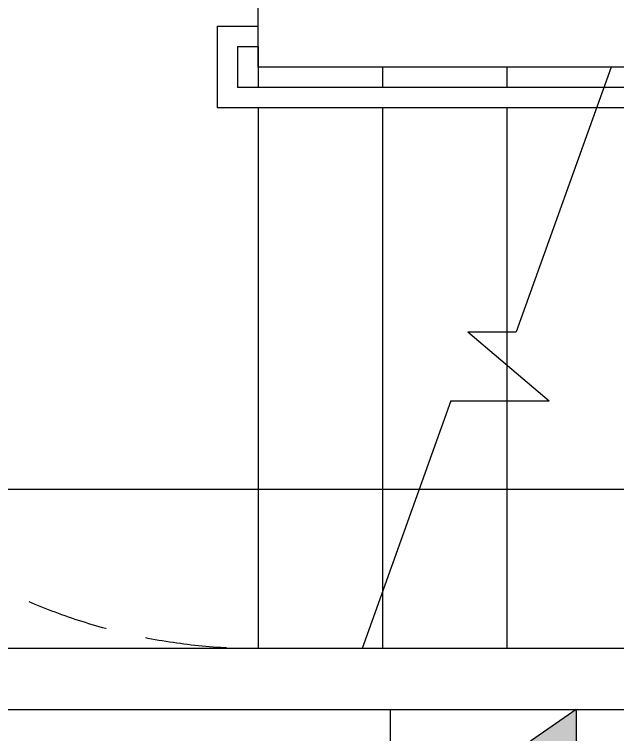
# Model space of a CAD drawing. Header units: inches. Extents: x -86493719 to 430035, y 21644 to 1519532.
# Drawn here: x 45112 to 46590, y 58168 to 59933 of the extents above; entities that cross this region are included whole.
import ezdxf

# ---------------------------------------------------------------- set-up
doc = ezdxf.new("R2010")
doc.units = ezdxf.units.IN
doc.header["$MEASUREMENT"] = 0
doc.linetypes.add('HIDDEN', pattern=[0.375, 0.25, -0.125])
for name, color, linetype in [('E-DB', 1, 'Continuous'), ('ELECT', 6, 'Continuous'), ('LIGHT', 4, 'Continuous'), ('stair', 8, 'Continuous')]:
    doc.layers.add(name, color=color, linetype=linetype)
doc.layers.add('wall', color=8, linetype='Continuous', lineweight=30)
doc.styles.add('ROMANS', font='romans.shx', dxfattribs={"width": 0.5, "height": 400})
doc.dimstyles.new('ROMANS', dxfattribs={"dimtxt": 600, "dimasz": 300, "dimexe": 0, "dimexo": 0, "dimgap": 250, "dimtad": 1, "dimdec": 0, "dimdsep": 46, "dimtxsty": 'ROMANS', "dimcen": 10, "dimdle": 150, "dimclrd": 1, "dimclre": 256, "dimclrt": 7, "dimaunit": 1, "dimadec": 0, "dimazin": 0, "dimtfac": 1, "dimtdec": 0, "dimtix": 1, "dimtofl": 0, "dimtmove": 2, "dimatfit": 3, "dimfxl": 1, "dimtolj": 1, "dimarcsym": 0})

# ---------------------------------------------------------------- blocks, each defined once
blk = doc.blocks.new('METALCLAD TYPE DISTRIBUTION BOARD (AC)')
blk.add_line((227.5, 157.5), (-227.5, -157.5))
at = {"layer": 'ELECT', "color": 7, "true_color": 0xffffff}
blk.add_lwpolyline([(-227.5, 157.5), (227.5, 157.5), (227.5, -157.5), (-227.5, -157.5)], close=True, dxfattribs=at)
at = {"layer": 'ELECT', "color": 3}
blk.add_solid([(227.5, 157.5), (227.5, -157.5), (-227.5, -157.5)], dxfattribs=at)

msp = doc.modelspace()

# ---------------------------------------------------------------- linework, layer by layer
at = {"layer": 'E-DB'}
msp.add_lwpolyline([(46033.5, 58228.6), (44284.3, 58228.6), (44284.3, 61228.6), (47709.3, 61228.6), (47709.3, 67878.6), (45709.3, 67878.6), (45709.3, 79728.6), (49709.3, 79728.6), (49709.3, 82228.6), (55557.4, 82228.6)], dxfattribs=at)
at = {"layer": 'stair'}
for p, q in [((45609.3, 59903.6), (45609.3, 59703.6)), ((45609.3, 59903.6), (45709.3, 59903.6)), ((45659.3, 59853.6), (45659.3, 59753.6)), ((45659.3, 59853.6), (45709.3, 59853.6)), ((45709.3, 59853.6), (45709.3, 59753.6)), ((46014.3, 59803.6), (46014.3, 59753.6)), ((46319.3, 59803.6), (46319.3, 59753.6)), ((46574.3, 59803.6), (46342.1, 59154.7)), ((49064.3, 59753.6), (45659.3, 59753.6)), ((49064.3, 59703.6), (45609.3, 59703.6)), ((45709.3, 59703.6), (45709.3, 58378.6)), ((46014.3, 59703.6), (46014.3, 58378.6)), ((46319.3, 59703.6), (46319.3, 58378.6)), ((46223.6, 59154.7), (46342.1, 59154.7)), ((46223.6, 59154.7), (46422.8, 58985.6)), ((46181.6, 58985.6), (45964.3, 58378.6)), ((46181.6, 58985.6), (46422.8, 58985.6))]:
    msp.add_line(p, q, dxfattribs=at)
at = {"layer": 'stair', "linetype": 'HIDDEN', "ltscale": 800}
msp.add_arc((45709.3, 59803.6), 1425, 90, 270, dxfattribs=at)
at = {"layer": 'wall'}
for p, q in [((45709.3, 59803.6), (45709.3, 59953.6)), ((48454.3, 59803.6), (45709.3, 59803.6)), ((48829.3, 58378.6), (44134.3, 58378.6)), ((48829.3, 58228.6), (44134.3, 58228.6))]:
    msp.add_line(p, q, dxfattribs=at)

# ---------------------------------------------------------------- block references
msp.add_blockref('METALCLAD TYPE DISTRIBUTION BOARD (AC)', (46261, 58071.4))

# ---------------------------------------------------------------- leaders
at = {"layer": 'LIGHT', "linetype": 'Continuous'}
msp.add_leader([(46610.6, 57490.3), (46610.6, 58768.5), (42170.6, 58768.5)], dimstyle='ROMANS', override={"dimgap": 250, "dimtad": 0}, dxfattribs=at)

doc.saveas('drawing.dxf')
